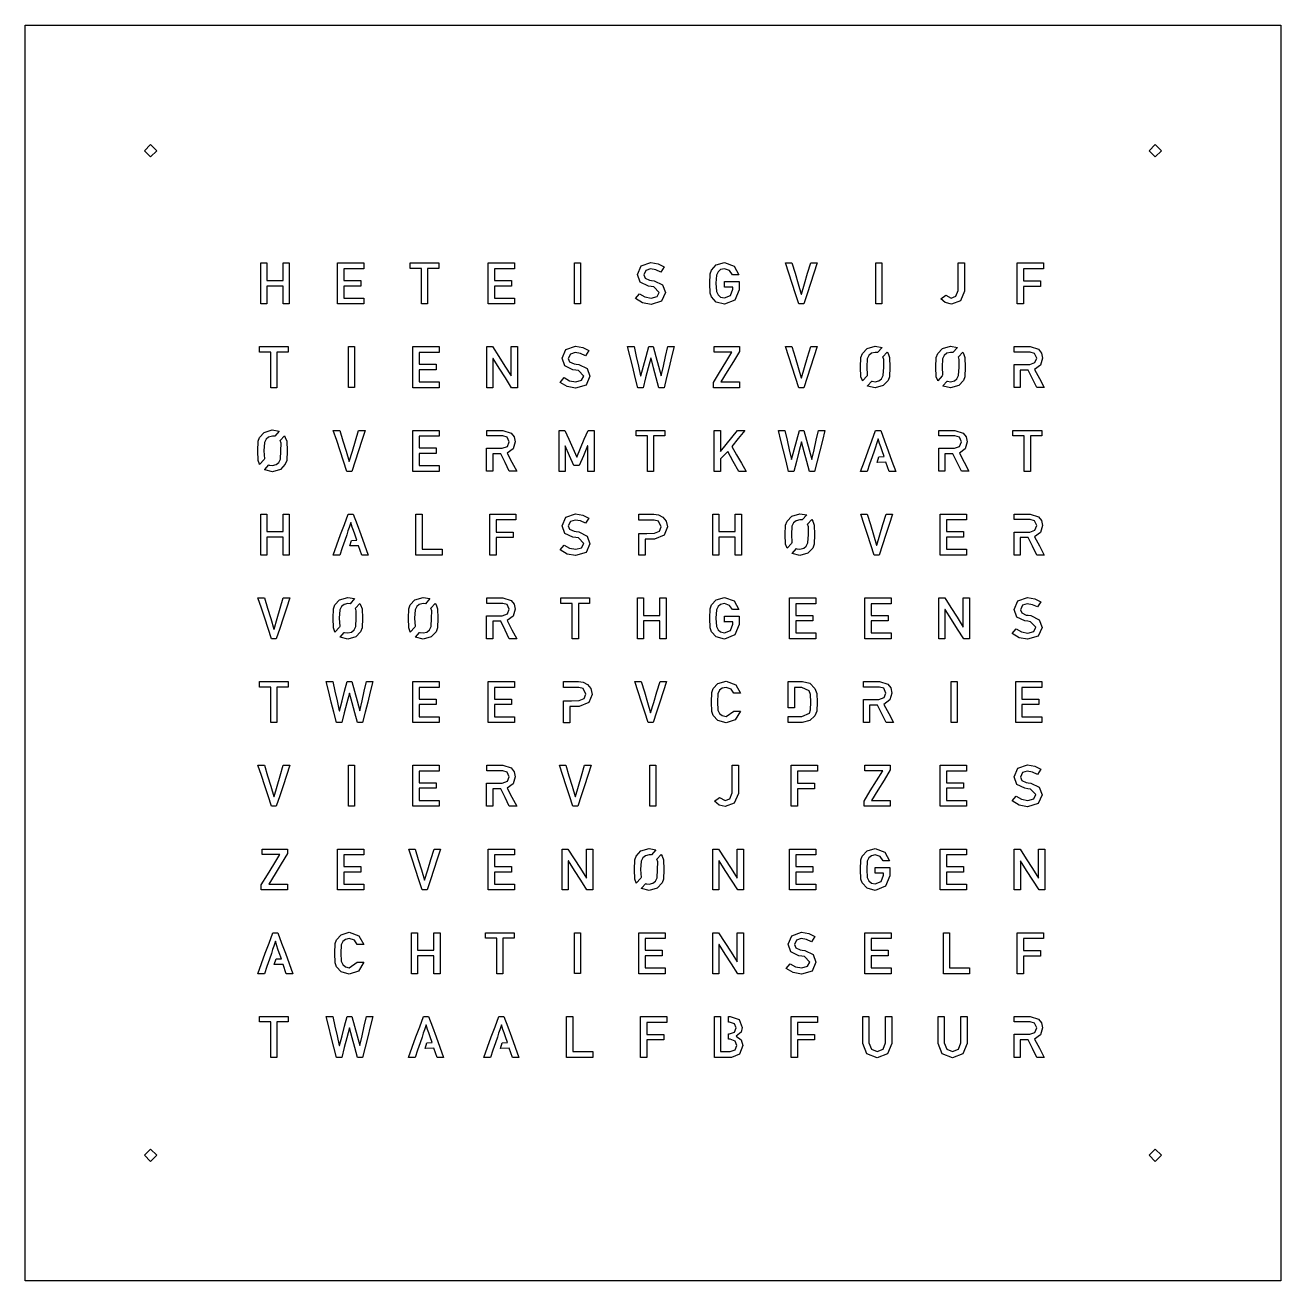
# Model space of a CAD drawing. Extents: x 0 to 500, y -500 to 0.
import ezdxf

# ---------------------------------------------------------------- set-up
doc = ezdxf.new("R2010")
doc.units = 0
doc.layers.get('0').update_dxf_attribs({"linetype": 'continuous'})

# ---------------------------------------------------------------- blocks, each defined once
blk = doc.blocks.new('SCALE001')
at = {"color": 0}
for points in [[(0, 0), (5, 0), (10, 0), (15, 0), (20, 0), (25, 0), (30, 0), (35, 0), (40, 0), (45, 0), (50, 0), (55, 0), (60, 0), (64.99, 0), (69.99, 0), (74.99, 0), (79.99, 0), (84.99, 0), (89.99, 0), (94.99, 0), (99.99, 0), (104.99, 0), (109.99, 0), (114.99, 0), (119.99, 0), (124.99, 0), (129.99, 0), (134.99, 0), (139.99, 0), (144.99, 0), (149.99, 0), (154.99, 0), (159.99, 0), (164.99, 0), (169.99, 0), (174.99, 0), (179.99, 0), (184.99, 0), (189.98, 0), (194.98, 0), (199.98, 0), (204.98, 0), (209.98, 0), (214.98, 0), (219.98, 0), (224.98, 0), (229.98, 0), (234.98, 0), (239.98, 0), (244.98, 0), (249.98, 0), (254.98, 0), (259.98, 0), (264.98, 0), (269.98, 0), (274.98, 0), (279.98, 0), (284.98, 0), (289.98, 0), (294.98, 0), (299.98, 0), (304.98, 0), (309.98, 0), (314.97, 0), (319.97, 0), (324.97, 0), (329.97, 0), (334.97, 0), (339.97, 0), (344.97, 0), (349.97, 0), (354.97, 0), (359.97, 0), (364.97, 0), (369.97, 0), (374.97, 0), (379.97, 0), (384.97, 0), (389.97, 0), (394.97, 0), (399.97, 0), (404.97, 0), (409.97, 0), (414.97, 0), (419.97, 0), (424.97, 0), (429.97, 0), (434.97, 0), (439.96, 0), (444.96, 0), (449.96, 0), (454.96, 0), (459.96, 0), (464.96, 0), (469.96, 0), (474.96, 0), (479.96, 0), (484.96, 0), (489.96, 0), (494.96, 0), (499.96, 0), (499.96, -5), (499.96, -10), (499.96, -15), (499.96, -20), (499.96, -25), (499.96, -30), (499.96, -35), (499.96, -40), (499.96, -45), (499.96, -50), (499.96, -55), (499.96, -60), (499.96, -64.99), (499.96, -69.99), (499.96, -74.99), (499.96, -79.99), (499.96, -84.99), (499.96, -89.99), (499.96, -94.99), (499.96, -99.99), (499.96, -104.99), (499.96, -109.99), (499.96, -114.99), (499.96, -119.99), (499.96, -124.99), (499.96, -129.99), (499.96, -134.99), (499.96, -139.99), (499.96, -144.99), (499.96, -149.99), (499.96, -154.99), (499.96, -159.99), (499.96, -164.99), (499.96, -169.99), (499.96, -174.99), (499.96, -179.99), (499.96, -184.99), (499.96, -189.98), (499.96, -194.98), (499.96, -199.98), (499.96, -204.98), (499.96, -209.98), (499.96, -214.98), (499.96, -219.98), (499.96, -224.98), (499.96, -229.98), (499.96, -234.98), (499.96, -239.98), (499.96, -244.98), (499.96, -249.98), (499.96, -254.98), (499.96, -259.98), (499.96, -264.98), (499.96, -269.98), (499.96, -274.98), (499.96, -279.98), (499.96, -284.98), (499.96, -289.98), (499.96, -294.98), (499.96, -299.98), (499.96, -304.98), (499.96, -309.98), (499.96, -314.97), (499.96, -319.97), (499.96, -324.97), (499.96, -329.97), (499.96, -334.97), (499.96, -339.97), (499.96, -344.97), (499.96, -349.97), (499.96, -354.97), (499.96, -359.97), (499.96, -364.97), (499.96, -369.97), (499.96, -374.97), (499.96, -379.97), (499.96, -384.97), (499.96, -389.97), (499.96, -394.97), (499.96, -399.97), (499.96, -404.97), (499.96, -409.97), (499.96, -414.97), (499.96, -419.97), (499.96, -424.97), (499.96, -429.97), (499.96, -434.97), (499.96, -439.96), (499.96, -444.96), (499.96, -449.96), (499.96, -454.96), (499.96, -459.96), (499.96, -464.96), (499.96, -469.96), (499.96, -474.96), (499.96, -479.96), (499.96, -484.96), (499.96, -489.96), (499.96, -494.96), (499.96, -499.96), (494.96, -499.96), (489.96, -499.96), (484.96, -499.96), (479.96, -499.96), (474.96, -499.96), (469.96, -499.96), (464.96, -499.96), (459.96, -499.96), (454.96, -499.96), (449.96, -499.96), (444.96, -499.96), (439.96, -499.96), (434.97, -499.96), (429.97, -499.96), (424.97, -499.96), (419.97, -499.96), (414.97, -499.96), (409.97, -499.96), (404.97, -499.96), (399.97, -499.96), (394.97, -499.96), (389.97, -499.96), (384.97, -499.96), (379.97, -499.96), (374.97, -499.96), (369.97, -499.96), (364.97, -499.96), (359.97, -499.96), (354.97, -499.96), (349.97, -499.96), (344.97, -499.96), (339.97, -499.96), (334.97, -499.96), (329.97, -499.96), (324.97, -499.96), (319.97, -499.96), (314.97, -499.96), (309.98, -499.96), (304.98, -499.96), (299.98, -499.96), (294.98, -499.96), (289.98, -499.96), (284.98, -499.96), (279.98, -499.96), (274.98, -499.96), (269.98, -499.96), (264.98, -499.96), (259.98, -499.96), (254.98, -499.96), (249.98, -499.96), (244.98, -499.96), (239.98, -499.96), (234.98, -499.96), (229.98, -499.96), (224.98, -499.96), (219.98, -499.96), (214.98, -499.96), (209.98, -499.96), (204.98, -499.96), (199.98, -499.96), (194.98, -499.96), (189.98, -499.96), (184.99, -499.96), (179.99, -499.96), (174.99, -499.96), (169.99, -499.96), (164.99, -499.96), (159.99, -499.96), (154.99, -499.96), (149.99, -499.96), (144.99, -499.96), (139.99, -499.96), (134.99, -499.96), (129.99, -499.96), (124.99, -499.96), (119.99, -499.96), (114.99, -499.96), (109.99, -499.96), (104.99, -499.96), (99.99, -499.96), (94.99, -499.96), (89.99, -499.96), (84.99, -499.96), (79.99, -499.96), (74.99, -499.96), (69.99, -499.96), (64.99, -499.96), (60, -499.96), (55, -499.96), (50, -499.96), (45, -499.96), (40, -499.96), (35, -499.96), (30, -499.96), (25, -499.96), (20, -499.96), (15, -499.96), (10, -499.96), (5, -499.96), (0, -499.96), (0, -494.96), (0, -489.96), (0, -484.96), (0, -479.96), (0, -474.96), (0, -469.96), (0, -464.96), (0, -459.96), (0, -454.96), (0, -449.96), (0, -444.96), (0, -439.96), (0, -434.97), (0, -429.97), (0, -424.97), (0, -419.97), (0, -414.97), (0, -409.97), (0, -404.97), (0, -399.97), (0, -394.97), (0, -389.97), (0, -384.97), (0, -379.97), (0, -374.97), (0, -369.97), (0, -364.97), (0, -359.97), (0, -354.97), (0, -349.97), (0, -344.97), (0, -339.97), (0, -334.97), (0, -329.97), (0, -324.97), (0, -319.97), (0, -314.97), (0, -309.98), (0, -304.98), (0, -299.98), (0, -294.98), (0, -289.98), (0, -284.98), (0, -279.98), (0, -274.98), (0, -269.98), (0, -264.98), (0, -259.98), (0, -254.98), (0, -249.98), (0, -244.98), (0, -239.98), (0, -234.98), (0, -229.98), (0, -224.98), (0, -219.98), (0, -214.98), (0, -209.98), (0, -204.98), (0, -199.98), (0, -194.98), (0, -189.98), (0, -184.99), (0, -179.99), (0, -174.99), (0, -169.99), (0, -164.99), (0, -159.99), (0, -154.99), (0, -149.99), (0, -144.99), (0, -139.99), (0, -134.99), (0, -129.99), (0, -124.99), (0, -119.99), (0, -114.99), (0, -109.99), (0, -104.99), (0, -99.99), (0, -94.99), (0, -89.99), (0, -84.99), (0, -79.99), (0, -74.99), (0, -69.99), (0, -64.99), (0, -60), (0, -55), (0, -50), (0, -45), (0, -40), (0, -35), (0, -30), (0, -25), (0, -20), (0, -15), (0, -10), (0, -5)], [(102.72, -111.01), (102.72, -107.45), (102.72, -103.89), (99.49, -103.89), (96.27, -103.89), (96.27, -107.45), (96.27, -111.01), (93.8, -111.01), (93.8, -106.93), (93.8, -102.85), (93.8, -98.76), (93.8, -94.68), (96.27, -94.68), (96.27, -98.17), (96.27, -101.66), (99.49, -101.66), (102.72, -101.66), (102.72, -98.17), (102.72, -94.68), (105.19, -94.68), (105.19, -98.76), (105.19, -102.85), (105.19, -106.93), (105.19, -111.01)], [(124.38, -111.01), (124.38, -106.93), (124.38, -102.85), (124.38, -98.76), (124.38, -94.68), (127.86, -94.68), (131.34, -94.68), (134.82, -94.68), (134.82, -97.04), (130.84, -97.04), (126.85, -97.04), (126.85, -101.66), (130.25, -101.66), (133.66, -101.66), (133.66, -103.89), (130.25, -103.89), (126.85, -103.89), (126.85, -108.68), (130.84, -108.68), (134.82, -108.68), (134.82, -111.01), (131.34, -111.01), (127.86, -111.01)], [(157.79, -111.01), (157.79, -106.31), (157.79, -101.61), (157.79, -96.9), (153.31, -96.9), (153.31, -94.68), (157.12, -94.68), (160.93, -94.68), (164.74, -94.68), (164.74, -96.9), (160.26, -96.9), (160.26, -101.61), (160.26, -106.31), (160.26, -111.01)], [(184.39, -111.01), (184.39, -106.93), (184.39, -102.85), (184.39, -98.76), (184.39, -94.68), (187.87, -94.68), (191.35, -94.68), (194.83, -94.68), (194.83, -97.04), (190.84, -97.04), (186.85, -97.04), (186.85, -101.66), (190.26, -101.66), (193.66, -101.66), (193.66, -103.89), (190.26, -103.89), (186.85, -103.89), (186.85, -108.68), (190.84, -108.68), (194.83, -108.68), (194.83, -111.01), (191.35, -111.01), (187.87, -111.01)], [(218.67, -94.68), (221.14, -94.68), (221.14, -98.75), (221.14, -102.83), (221.14, -106.9), (221.14, -110.98), (218.67, -110.98), (218.67, -106.9), (218.67, -102.83), (218.67, -98.75)], [(242.98, -108.9), (244.6, -107.03), (246.72, -108.23), (249.22, -108.68), (251.59, -108.05), (252.43, -106.39), (250.32, -104.17), (249.26, -104.03), (248.13, -103.89), (244.92, -102.33), (243.82, -99.3), (245.24, -95.88), (249.15, -94.54), (252.01, -95.03), (254.48, -96.27), (253.1, -98.31), (251.16, -97.4), (249.05, -97.04), (247.11, -97.64), (246.29, -99.41), (246.82, -100.71), (248.59, -101.52), (249.36, -101.63), (250.42, -101.77), (253.81, -103.43), (254.9, -106.46), (253.35, -109.95), (249.19, -111.19), (245.8, -110.58)], [(278.46, -104.38), (278.46, -102.05), (281.36, -102.05), (284.25, -102.05), (284.25, -105.37), (282.56, -109.46), (278.43, -111.15), (275.18, -110.24), (273.31, -108.23), (272.75, -106.67), (272.61, -102.86), (272.75, -99.05), (273.31, -97.5), (275.18, -95.49), (278.43, -94.54), (282.27, -95.95), (284.18, -99.37), (281.57, -99.37), (280.44, -97.71), (278.43, -97.01), (276.91, -97.36), (275.89, -98.17), (275.22, -99.55), (275.04, -102.79), (275.22, -106.07), (275.89, -107.41), (276.91, -108.26), (278.43, -108.61), (280.79, -107.66), (281.75, -105.16), (281.75, -104.31), (278.46, -104.31)], [(308.06, -111.01), (306.72, -106.93), (305.38, -102.85), (304.04, -98.76), (302.7, -94.68), (305.31, -94.68), (306.54, -98.82), (307.78, -102.96), (309.01, -107.1), (309.05, -107.1), (310.3, -102.96), (311.54, -98.82), (312.79, -94.68), (315.4, -94.68), (314.05, -98.76), (312.7, -102.85), (311.35, -106.93), (310, -111.01)], [(338.64, -94.68), (341.11, -94.68), (341.11, -98.75), (341.11, -102.83), (341.11, -106.9), (341.11, -110.98), (338.64, -110.98), (338.64, -106.9), (338.64, -102.83), (338.64, -98.75)], [(364.54, -109), (366.51, -107.56), (368.7, -108.65), (370.57, -107.98), (371.52, -105.65), (371.52, -101.98), (371.52, -98.31), (371.52, -94.64), (373.99, -94.64), (373.99, -98.4), (373.99, -102.15), (373.99, -105.9), (372.37, -109.71), (368.77, -111.08), (366.3, -110.48)], [(394.98, -111.01), (394.98, -106.93), (394.98, -102.85), (394.98, -98.76), (394.98, -94.68), (398.46, -94.68), (401.94, -94.68), (405.42, -94.68), (405.42, -97.04), (401.44, -97.04), (397.45, -97.04), (397.45, -101.84), (400.85, -101.84), (404.26, -101.84), (404.26, -104.03), (400.85, -104.03), (397.45, -104.03), (397.45, -107.52), (397.45, -111.01)], [(97.78, -144.35), (97.78, -139.63), (97.78, -134.92), (97.78, -130.2), (93.3, -130.2), (93.3, -128.01), (97.11, -128.01), (100.92, -128.01), (104.73, -128.01), (104.73, -130.2), (100.25, -130.2), (100.25, -134.92), (100.25, -139.63), (100.25, -144.35)], [(128.69, -128.01), (131.15, -128.01), (131.15, -132.09), (131.15, -136.16), (131.15, -140.24), (131.15, -144.31), (128.69, -144.31), (128.69, -140.24), (128.69, -136.16), (128.69, -132.09)], [(154.4, -144.35), (154.4, -140.26), (154.4, -136.18), (154.4, -132.1), (154.4, -128.01), (157.87, -128.01), (161.34, -128.01), (164.81, -128.01), (164.81, -130.38), (160.84, -130.38), (156.87, -130.38), (156.87, -135), (160.26, -135), (163.64, -135), (163.64, -137.22), (160.26, -137.22), (156.87, -137.22), (156.87, -142.02), (160.84, -142.02), (164.81, -142.02), (164.81, -144.35), (161.34, -144.35), (157.87, -144.35)], [(183.79, -144.35), (183.79, -140.26), (183.79, -136.18), (183.79, -132.1), (183.79, -128.01), (186.11, -128.01), (188.57, -131.88), (191.03, -135.75), (193.49, -139.62), (193.56, -139.62), (193.56, -135.75), (193.56, -131.88), (193.56, -128.01), (196.03, -128.01), (196.03, -132.1), (196.03, -136.18), (196.03, -140.26), (196.03, -144.35), (193.7, -144.35), (191.24, -140.48), (188.78, -136.61), (186.33, -132.74), (186.25, -132.74), (186.25, -136.61), (186.25, -140.48), (186.25, -144.35)], [(212.96, -142.23), (214.58, -140.36), (216.7, -141.56), (219.2, -142.02), (221.57, -141.38), (222.41, -139.73), (220.3, -137.5), (219.24, -137.36), (218.11, -137.22), (214.9, -135.67), (213.8, -132.64), (215.22, -129.21), (219.13, -127.87), (221.99, -128.37), (224.46, -129.6), (223.08, -131.65), (221.14, -130.73), (219.03, -130.38), (217.09, -130.98), (216.27, -132.74), (216.8, -134.05), (218.57, -134.86), (219.34, -134.96), (220.4, -135.11), (223.79, -136.76), (224.88, -139.8), (223.33, -143.29), (219.17, -144.52), (215.78, -143.91)], [(243.97, -144.35), (242.94, -140.26), (241.92, -136.18), (240.9, -132.1), (239.87, -128.01), (242.48, -128.01), (243.34, -131.88), (244.2, -135.75), (245.06, -139.62), (245.09, -139.62), (246.15, -135.75), (247.21, -131.88), (248.27, -128.01), (250.03, -128.01), (251.09, -131.88), (252.15, -135.75), (253.21, -139.62), (253.28, -139.62), (254.12, -135.75), (254.97, -131.88), (255.82, -128.01), (258.43, -128.01), (257.41, -132.1), (256.4, -136.18), (255.39, -140.26), (254.37, -144.35), (252.29, -144.35), (251.26, -140.42), (250.22, -136.49), (249.19, -132.57), (249.12, -132.57), (248.08, -136.49), (247.05, -140.42), (246.01, -144.35)], [(274.02, -144.35), (274.02, -142.27), (276.49, -138.24), (278.96, -134.22), (281.43, -130.2), (277.87, -130.2), (274.3, -130.2), (274.3, -128.01), (277.69, -128.01), (281.08, -128.01), (284.46, -128.01), (284.46, -129.88), (281.98, -133.93), (279.5, -137.97), (277.02, -142.02), (280.74, -142.02), (284.46, -142.02), (284.46, -144.35), (280.98, -144.35), (277.5, -144.35)], [(308.06, -144.35), (306.72, -140.26), (305.38, -136.18), (304.04, -132.1), (302.7, -128.01), (305.31, -128.01), (306.54, -132.15), (307.78, -136.29), (309.01, -140.43), (309.05, -140.43), (310.3, -136.29), (311.54, -132.15), (312.79, -128.01), (315.4, -128.01), (314.05, -132.1), (312.7, -136.18), (311.35, -140.26), (310, -144.35)], [(333.35, -141.63), (333.35, -141.53), (332.79, -139.97), (332.65, -136.16), (332.79, -132.35), (333.35, -130.8), (335.22, -128.79), (338.43, -127.84), (341.18, -128.33), (339.42, -130.34), (338.47, -130.31), (336.95, -130.66), (335.93, -131.47), (335.26, -132.85), (335.08, -136.09), (335.26, -139.37), (335.19, -139.66)], [(363.34, -141.63), (363.34, -141.53), (362.77, -139.97), (362.63, -136.16), (362.77, -132.35), (363.34, -130.8), (365.21, -128.79), (368.42, -127.84), (371.17, -128.33), (369.41, -130.34), (368.45, -130.31), (366.94, -130.66), (365.91, -131.47), (365.24, -132.85), (365.07, -136.09), (365.24, -139.37), (365.17, -139.66)], [(393.78, -130.2), (393.78, -128.01), (396.97, -128.01), (400.17, -128.01), (403.48, -129.07), (404.65, -130.55), (405.1, -132.57), (404.26, -135.35), (401.93, -137.08), (403.82, -140.7), (405.7, -144.31), (402.78, -144.31), (401.08, -140.84), (399.39, -137.36), (396.21, -137.36), (396.21, -140.84), (396.21, -144.31), (393.75, -144.31), (393.75, -139.73), (393.75, -135.14), (396.85, -135.14), (399.95, -135.14), (402.04, -134.36), (402.74, -132.57), (401.93, -130.7), (400.13, -130.2), (396.96, -130.2)], [(337.06, -141.77), (337.2, -141.81), (338.43, -141.98), (339.95, -141.63), (340.97, -140.78), (341.64, -139.44), (341.82, -136.16), (341.86, -133.13), (341.54, -132.07), (343.27, -130.2), (343.58, -130.8), (344.15, -132.35), (344.29, -136.16), (344.15, -139.97), (343.58, -141.53), (341.68, -143.54), (338.47, -144.45), (335.43, -143.68), (335.36, -143.64)], [(367.08, -141.77), (367.22, -141.81), (368.45, -141.98), (369.97, -141.63), (370.99, -140.78), (371.66, -139.44), (371.84, -136.16), (371.87, -133.13), (371.56, -132.07), (373.29, -130.2), (373.6, -130.8), (374.17, -132.35), (374.31, -136.16), (374.17, -139.97), (373.6, -141.53), (371.7, -143.54), (368.49, -144.45), (365.45, -143.68), (365.38, -143.64)], [(93.34, -174.97), (93.34, -174.86), (92.77, -173.31), (92.63, -169.5), (92.77, -165.69), (93.34, -164.14), (95.21, -162.13), (98.42, -161.17), (101.17, -161.67), (99.41, -163.68), (98.45, -163.64), (96.94, -164), (95.91, -164.81), (95.24, -166.18), (95.07, -169.43), (95.24, -172.71), (95.17, -172.99)], [(97.08, -175.11), (97.22, -175.14), (98.45, -175.32), (99.97, -174.97), (100.99, -174.12), (101.66, -172.78), (101.84, -169.5), (101.88, -166.47), (101.56, -165.41), (103.29, -163.54), (103.6, -164.14), (104.17, -165.69), (104.31, -169.5), (104.17, -173.31), (103.6, -174.86), (101.7, -176.87), (98.49, -177.79), (95.46, -177.01), (95.39, -176.98)], [(128.09, -177.68), (126.74, -173.6), (125.39, -169.52), (124.04, -165.43), (122.69, -161.35), (125.3, -161.35), (126.55, -165.49), (127.79, -169.63), (129.04, -173.77), (129.07, -173.77), (130.31, -169.63), (131.54, -165.49), (132.78, -161.35), (135.39, -161.35), (134.05, -165.43), (132.71, -169.52), (131.37, -173.6), (130.03, -177.68)], [(154.4, -177.68), (154.4, -173.6), (154.4, -169.52), (154.4, -165.43), (154.4, -161.35), (157.87, -161.35), (161.34, -161.35), (164.81, -161.35), (164.81, -163.68), (160.84, -163.68), (156.87, -163.68), (156.87, -168.33), (160.26, -168.33), (163.64, -168.33), (163.64, -170.56), (160.26, -170.56), (156.87, -170.56), (156.87, -175.35), (160.84, -175.35), (164.81, -175.35), (164.81, -177.68), (161.34, -177.68), (157.87, -177.68)], [(183.79, -163.54), (183.79, -161.35), (186.98, -161.35), (190.17, -161.35), (193.49, -162.41), (194.65, -163.89), (195.11, -165.9), (194.26, -168.69), (191.93, -170.42), (193.82, -174.03), (195.71, -177.65), (192.78, -177.65), (191.09, -174.17), (189.39, -170.7), (186.22, -170.7), (186.22, -174.17), (186.22, -177.65), (183.75, -177.65), (183.75, -173.06), (183.75, -168.48), (186.85, -168.48), (189.96, -168.48), (192.04, -167.7), (192.75, -165.9), (191.93, -164.03), (190.14, -163.54), (186.96, -163.54)], [(212.57, -177.68), (212.57, -173.6), (212.57, -169.52), (212.57, -165.43), (212.57, -161.35), (214.9, -161.35), (216.46, -164.9), (218.03, -168.45), (219.59, -172), (221.11, -168.45), (222.62, -164.9), (224.14, -161.35), (226.5, -161.35), (226.5, -165.43), (226.5, -169.52), (226.5, -173.6), (226.5, -177.68), (224.03, -177.68), (224.03, -174.28), (224.03, -170.89), (224.03, -167.49), (223.96, -167.49), (222.27, -171.42), (220.58, -175.35), (218.5, -175.35), (216.79, -171.42), (215.07, -167.49), (215.04, -167.49), (215.04, -170.89), (215.04, -174.28), (215.04, -177.68)], [(247.78, -177.68), (247.78, -172.97), (247.78, -168.25), (247.78, -163.54), (243.3, -163.54), (243.3, -161.35), (247.11, -161.35), (250.91, -161.35), (254.72, -161.35), (254.72, -163.54), (250.24, -163.54), (250.24, -168.25), (250.24, -172.97), (250.24, -177.68)], [(274.37, -177.68), (274.37, -173.6), (274.37, -169.52), (274.37, -165.43), (274.37, -161.35), (276.84, -161.35), (276.84, -165.55), (276.84, -169.75), (276.91, -169.75), (279.15, -166.95), (281.38, -164.15), (283.62, -161.35), (286.58, -161.35), (283.95, -164.58), (281.32, -167.81), (283.25, -171.1), (285.18, -174.39), (287.11, -177.68), (284.18, -177.68), (281.96, -173.7), (279.73, -169.71), (276.84, -172.71), (276.84, -177.68)], [(303.97, -177.68), (302.95, -173.6), (301.92, -169.52), (300.9, -165.43), (299.88, -161.35), (302.49, -161.35), (303.35, -165.22), (304.2, -169.09), (305.06, -172.96), (305.1, -172.96), (306.16, -169.09), (307.21, -165.22), (308.27, -161.35), (310.04, -161.35), (311.09, -165.22), (312.15, -169.09), (313.21, -172.96), (313.25, -172.96), (314.1, -169.09), (314.96, -165.22), (315.82, -161.35), (318.43, -161.35), (317.41, -165.43), (316.39, -169.52), (315.36, -173.6), (314.34, -177.68), (312.29, -177.68), (311.25, -173.76), (310.2, -169.83), (309.15, -165.9), (309.12, -165.9), (308.08, -169.83), (307.05, -173.76), (306.02, -177.68)], [(339.91, -171.83), (342, -171.79), (341.18, -169.43), (340.66, -167.91), (340.2, -166.57), (339.6, -164.74), (338.96, -166.68), (338.5, -168.09), (338.01, -169.6), (337.23, -171.86), (336.23, -174.79), (335.22, -177.72), (332.65, -177.72), (334.14, -173.63), (335.63, -169.55), (337.12, -165.47), (338.61, -161.39), (340.66, -161.39), (342.15, -165.47), (343.64, -169.55), (345.13, -173.63), (346.62, -177.72), (344.01, -177.72), (342.74, -174.05), (339.21, -174.08)], [(363.8, -163.54), (363.8, -161.35), (366.99, -161.35), (370.18, -161.35), (373.5, -162.41), (374.66, -163.89), (375.12, -165.9), (374.27, -168.69), (371.95, -170.42), (373.83, -174.03), (375.72, -177.65), (372.79, -177.65), (371.1, -174.17), (369.41, -170.7), (366.23, -170.7), (366.23, -174.17), (366.23, -177.65), (363.76, -177.65), (363.76, -173.06), (363.76, -168.48), (366.87, -168.48), (369.97, -168.48), (372.05, -167.7), (372.76, -165.9), (371.95, -164.03), (370.15, -163.54), (366.97, -163.54)], [(397.77, -177.68), (397.77, -172.97), (397.77, -168.25), (397.77, -163.54), (393.29, -163.54), (393.29, -161.35), (397.1, -161.35), (400.91, -161.35), (404.72, -161.35), (404.72, -163.54), (400.24, -163.54), (400.24, -168.25), (400.24, -172.97), (400.24, -177.68)], [(102.72, -210.98), (102.72, -207.44), (102.72, -203.89), (99.49, -203.89), (96.27, -203.89), (96.27, -207.44), (96.27, -210.98), (93.8, -210.98), (93.8, -206.91), (93.8, -202.83), (93.8, -198.76), (93.8, -194.69), (96.27, -194.69), (96.27, -198.18), (96.27, -201.67), (99.49, -201.67), (102.72, -201.67), (102.72, -198.18), (102.72, -194.69), (105.19, -194.69), (105.19, -198.76), (105.19, -202.83), (105.19, -206.91), (105.19, -210.98)], [(129.96, -205.13), (132.04, -205.09), (131.22, -202.73), (130.7, -201.21), (130.24, -199.87), (129.64, -198.04), (129, -199.98), (128.54, -201.39), (128.05, -202.9), (127.27, -205.16), (126.27, -208.09), (125.26, -211.02), (122.65, -211.02), (124.14, -206.94), (125.63, -202.85), (127.12, -198.77), (128.61, -194.69), (130.66, -194.69), (132.15, -198.77), (133.64, -202.85), (135.13, -206.94), (136.62, -211.02), (134.05, -211.02), (132.78, -207.35), (129.25, -207.38)], [(155.6, -210.98), (155.6, -206.91), (155.6, -202.83), (155.6, -198.76), (155.6, -194.69), (158.07, -194.69), (158.07, -199.34), (158.07, -204), (158.07, -208.65), (162.06, -208.65), (166.04, -208.65), (166.04, -210.98), (162.56, -210.98), (159.08, -210.98)], [(185.02, -210.98), (185.02, -206.91), (185.02, -202.83), (185.02, -198.76), (185.02, -194.69), (188.49, -194.69), (191.96, -194.69), (195.43, -194.69), (195.43, -197.01), (191.46, -197.01), (187.49, -197.01), (187.49, -201.81), (190.88, -201.81), (194.26, -201.81), (194.26, -204.03), (190.88, -204.03), (187.49, -204.03), (187.49, -207.51), (187.49, -210.98)], [(212.96, -208.9), (214.58, -207.03), (216.7, -208.23), (219.2, -208.69), (221.57, -208.06), (222.41, -206.4), (220.3, -204.17), (219.24, -204.03), (218.11, -203.89), (214.9, -202.34), (213.8, -199.31), (215.22, -195.88), (219.13, -194.54), (221.99, -195.04), (224.46, -196.27), (223.08, -198.32), (221.14, -197.4), (219.03, -197.05), (217.09, -197.65), (216.27, -199.41), (216.8, -200.72), (218.57, -201.53), (219.34, -201.63), (220.4, -201.78), (223.79, -203.43), (224.88, -206.47), (223.33, -209.96), (219.17, -211.19), (215.78, -210.58)], [(250.53, -202.31), (252.57, -201.49), (253.24, -199.69), (252.18, -197.51), (250.42, -197.05), (247.39, -197.07), (244.35, -197.08), (244.35, -194.72), (247.32, -194.72), (250.28, -194.72), (252.11, -194.93), (253.95, -195.88), (255.22, -197.47), (255.75, -199.8), (254.44, -203.12), (250.63, -204.7), (246.86, -204.7), (246.86, -207.9), (246.86, -211.09), (244.39, -211.09), (244.39, -206.75), (244.39, -202.41), (247.46, -202.36)], [(282.73, -210.98), (282.73, -207.44), (282.73, -203.89), (279.49, -203.89), (276.24, -203.89), (276.24, -207.44), (276.24, -210.98), (273.77, -210.98), (273.77, -206.91), (273.77, -202.83), (273.77, -198.76), (273.77, -194.69), (276.24, -194.69), (276.24, -198.18), (276.24, -201.67), (279.49, -201.67), (282.73, -201.67), (282.73, -198.18), (282.73, -194.69), (285.2, -194.69), (285.2, -198.76), (285.2, -202.83), (285.2, -206.91), (285.2, -210.98)], [(303.33, -208.3), (303.33, -208.2), (302.77, -206.64), (302.63, -202.83), (302.77, -199.02), (303.33, -197.47), (305.2, -195.46), (308.41, -194.51), (311.17, -195), (309.4, -197.01), (308.45, -196.98), (306.93, -197.33), (305.91, -198.14), (305.24, -199.52), (305.06, -202.76), (305.24, -206.04), (305.17, -206.33)], [(338.08, -210.98), (336.73, -206.91), (335.38, -202.83), (334.03, -198.76), (332.68, -194.69), (335.29, -194.69), (336.53, -198.82), (337.76, -202.96), (339, -207.1), (339.07, -207.1), (340.3, -202.96), (341.54, -198.82), (342.77, -194.69), (345.38, -194.69), (344.03, -198.76), (342.68, -202.83), (341.33, -206.91), (339.99, -210.98)], [(364.36, -210.98), (364.36, -206.91), (364.36, -202.83), (364.36, -198.76), (364.36, -194.69), (367.84, -194.69), (371.32, -194.69), (374.8, -194.69), (374.8, -197.01), (370.83, -197.01), (366.87, -197.01), (366.87, -201.67), (370.25, -201.67), (373.64, -201.67), (373.64, -203.89), (370.25, -203.89), (366.87, -203.89), (366.87, -208.65), (370.83, -208.65), (374.8, -208.65), (374.8, -210.98), (371.32, -210.98), (367.84, -210.98)], [(393.78, -196.87), (393.78, -194.69), (396.97, -194.69), (400.17, -194.69), (403.48, -195.74), (404.65, -197.23), (405.1, -199.24), (404.26, -202.02), (401.93, -203.75), (403.82, -207.37), (405.7, -210.98), (402.78, -210.98), (401.08, -207.51), (399.39, -204.03), (396.21, -204.03), (396.21, -207.51), (396.21, -210.98), (393.75, -210.98), (393.75, -206.4), (393.75, -201.81), (396.85, -201.81), (399.95, -201.81), (402.04, -201.04), (402.74, -199.24), (401.93, -197.37), (400.13, -196.87), (396.96, -196.87)], [(307.07, -208.44), (307.21, -208.48), (308.45, -208.65), (309.97, -208.3), (310.99, -207.46), (311.66, -206.11), (311.84, -202.83), (311.87, -199.8), (311.55, -198.74), (313.28, -196.87), (313.6, -197.47), (314.16, -199.02), (314.3, -202.83), (314.16, -206.64), (313.6, -208.2), (311.69, -210.21), (308.48, -211.12), (305.45, -210.35), (305.38, -210.31)], [(98.1, -244.32), (96.75, -240.24), (95.4, -236.17), (94.05, -232.1), (92.7, -228.02), (95.31, -228.02), (96.55, -232.16), (97.78, -236.3), (99.02, -240.44), (99.09, -240.44), (100.32, -236.3), (101.56, -232.16), (102.79, -228.02), (105.4, -228.02), (104.05, -232.1), (102.7, -236.17), (101.36, -240.24), (100.01, -244.32)], [(123.36, -241.64), (123.36, -241.53), (122.79, -239.98), (122.65, -236.17), (122.79, -232.36), (123.36, -230.81), (125.23, -228.8), (128.44, -227.84), (131.19, -228.34), (129.43, -230.35), (128.47, -230.31), (126.96, -230.67), (125.93, -231.48), (125.26, -232.85), (125.09, -236.1), (125.26, -239.38), (125.19, -239.66)], [(153.34, -241.64), (153.34, -241.53), (152.78, -239.98), (152.64, -236.17), (152.78, -232.36), (153.34, -230.81), (155.21, -228.8), (158.42, -227.84), (161.17, -228.34), (159.41, -230.35), (158.46, -230.31), (156.94, -230.67), (155.92, -231.48), (155.25, -232.85), (155.07, -236.1), (155.25, -239.38), (155.18, -239.66)], [(183.79, -230.21), (183.79, -228.02), (186.98, -228.02), (190.17, -228.02), (193.49, -229.08), (194.65, -230.56), (195.11, -232.57), (194.26, -235.36), (191.93, -237.09), (193.82, -240.7), (195.71, -244.32), (192.78, -244.32), (191.09, -240.84), (189.39, -237.37), (186.22, -237.37), (186.22, -240.84), (186.22, -244.32), (183.75, -244.32), (183.75, -239.73), (183.75, -235.15), (186.85, -235.15), (189.96, -235.15), (192.04, -234.37), (192.75, -232.57), (191.93, -230.7), (190.14, -230.21), (186.96, -230.21)], [(217.79, -244.32), (217.79, -239.61), (217.79, -234.91), (217.79, -230.21), (213.31, -230.21), (213.31, -228.02), (217.11, -228.02), (220.91, -228.02), (224.71, -228.02), (224.71, -230.21), (220.26, -230.21), (220.26, -234.91), (220.26, -239.61), (220.26, -244.32)], [(252.71, -244.32), (252.71, -240.76), (252.71, -237.19), (249.49, -237.19), (246.26, -237.19), (246.26, -240.76), (246.26, -244.32), (243.79, -244.32), (243.79, -240.24), (243.79, -236.17), (243.79, -232.1), (243.79, -228.02), (246.26, -228.02), (246.26, -231.51), (246.26, -235.01), (249.49, -235.01), (252.71, -235.01), (252.71, -231.51), (252.71, -228.02), (255.18, -228.02), (255.18, -232.1), (255.18, -236.17), (255.18, -240.24), (255.18, -244.32)], [(278.46, -237.69), (278.46, -235.36), (281.36, -235.36), (284.25, -235.36), (284.25, -238.67), (282.56, -242.77), (278.43, -244.46), (275.18, -243.54), (273.31, -241.53), (272.75, -239.98), (272.61, -236.17), (272.75, -232.36), (273.31, -230.81), (275.18, -228.8), (278.43, -227.84), (282.27, -229.26), (284.18, -232.68), (281.57, -232.68), (280.44, -231.02), (278.43, -230.31), (276.91, -230.67), (275.89, -231.48), (275.22, -232.85), (275.04, -236.1), (275.22, -239.38), (275.89, -240.72), (276.91, -241.57), (278.43, -241.92), (280.79, -240.97), (281.75, -238.46), (281.75, -237.62), (278.46, -237.62)], [(304.39, -244.32), (304.39, -240.24), (304.39, -236.17), (304.39, -232.1), (304.39, -228.02), (307.86, -228.02), (311.33, -228.02), (314.8, -228.02), (314.8, -230.35), (310.83, -230.35), (306.86, -230.35), (306.86, -235.01), (310.25, -235.01), (313.63, -235.01), (313.63, -237.19), (310.25, -237.19), (306.86, -237.19), (306.86, -241.99), (310.83, -241.99), (314.8, -241.99), (314.8, -244.32), (311.33, -244.32), (307.86, -244.32)], [(334.38, -244.32), (334.38, -240.24), (334.38, -236.17), (334.38, -232.1), (334.38, -228.02), (337.86, -228.02), (341.34, -228.02), (344.82, -228.02), (344.82, -230.35), (340.83, -230.35), (336.85, -230.35), (336.85, -235.01), (340.23, -235.01), (343.62, -235.01), (343.62, -237.19), (340.23, -237.19), (336.85, -237.19), (336.85, -241.99), (340.83, -241.99), (344.82, -241.99), (344.82, -244.32), (341.34, -244.32), (337.86, -244.32)], [(363.76, -244.32), (363.76, -240.24), (363.76, -236.17), (363.76, -232.1), (363.76, -228.02), (366.12, -228.02), (368.58, -231.89), (371.04, -235.76), (373.5, -239.63), (373.53, -239.63), (373.53, -235.76), (373.53, -231.89), (373.53, -228.02), (376, -228.02), (376, -232.1), (376, -236.17), (376, -240.24), (376, -244.32), (373.67, -244.32), (371.22, -240.45), (368.76, -236.58), (366.3, -232.71), (366.23, -232.71), (366.23, -236.58), (366.23, -240.45), (366.23, -244.32)], [(392.93, -242.24), (394.56, -240.37), (396.67, -241.57), (399.18, -242.03), (401.54, -241.39), (402.39, -239.73), (400.27, -237.51), (399.21, -237.37), (398.08, -237.23), (394.87, -235.68), (393.78, -232.64), (395.19, -229.22), (399.11, -227.88), (401.96, -228.37), (404.43, -229.61), (403.06, -231.65), (401.12, -230.74), (399, -230.38), (397.06, -230.98), (396.25, -232.75), (396.78, -234.05), (398.54, -234.86), (399.32, -234.97), (400.38, -235.11), (403.76, -236.77), (404.86, -239.8), (403.31, -243.3), (399.14, -244.53), (395.79, -243.91)], [(127.06, -241.78), (127.2, -241.81), (128.44, -241.99), (129.96, -241.64), (130.98, -240.79), (131.65, -239.45), (131.82, -236.17), (131.86, -233.14), (131.54, -232.08), (133.27, -230.21), (133.59, -230.81), (134.15, -232.36), (134.29, -236.17), (134.15, -239.98), (133.59, -241.53), (131.68, -243.54), (128.47, -244.46), (125.44, -243.68), (125.37, -243.65)], [(157.08, -241.78), (157.22, -241.81), (158.46, -241.99), (159.97, -241.64), (161, -240.79), (161.67, -239.45), (161.84, -236.17), (161.88, -233.14), (161.56, -232.08), (163.29, -230.21), (163.61, -230.81), (164.17, -232.36), (164.31, -236.17), (164.17, -239.98), (163.61, -241.53), (161.7, -243.54), (158.49, -244.46), (155.46, -243.68), (155.39, -243.65)], [(97.78, -277.65), (97.78, -272.95), (97.78, -268.25), (97.78, -263.54), (93.3, -263.54), (93.3, -261.36), (97.11, -261.36), (100.92, -261.36), (104.73, -261.36), (104.73, -263.54), (100.25, -263.54), (100.25, -268.25), (100.25, -272.95), (100.25, -277.65)], [(123.96, -277.65), (122.94, -273.58), (121.91, -269.5), (120.89, -265.43), (119.87, -261.36), (122.51, -261.36), (123.36, -265.22), (124.21, -269.09), (125.05, -272.96), (125.12, -272.96), (126.17, -269.09), (127.22, -265.22), (128.26, -261.36), (130.06, -261.36), (131.12, -265.22), (132.18, -269.09), (133.24, -272.96), (133.27, -272.96), (134.13, -269.09), (134.99, -265.22), (135.85, -261.36), (138.46, -261.36), (137.43, -265.43), (136.41, -269.5), (135.39, -273.58), (134.36, -277.65), (132.32, -277.65), (131.27, -273.74), (130.23, -269.82), (129.18, -265.91), (129.14, -265.91), (128.11, -269.82), (127.07, -273.74), (126.04, -277.65)], [(154.4, -277.65), (154.4, -273.58), (154.4, -269.5), (154.4, -265.43), (154.4, -261.36), (157.87, -261.36), (161.34, -261.36), (164.81, -261.36), (164.81, -263.68), (160.84, -263.68), (156.87, -263.68), (156.87, -268.34), (160.26, -268.34), (163.64, -268.34), (163.64, -270.53), (160.26, -270.53), (156.87, -270.53), (156.87, -275.33), (160.84, -275.33), (164.81, -275.33), (164.81, -277.65), (161.34, -277.65), (157.87, -277.65)], [(184.39, -277.65), (184.39, -273.58), (184.39, -269.5), (184.39, -265.43), (184.39, -261.36), (187.87, -261.36), (191.35, -261.36), (194.83, -261.36), (194.83, -263.68), (190.84, -263.68), (186.85, -263.68), (186.85, -268.34), (190.26, -268.34), (193.66, -268.34), (193.66, -270.53), (190.26, -270.53), (186.85, -270.53), (186.85, -275.33), (190.84, -275.33), (194.83, -275.33), (194.83, -277.65), (191.35, -277.65), (187.87, -277.65)], [(220.54, -268.94), (222.59, -268.13), (223.26, -266.33), (222.2, -264.14), (220.44, -263.68), (217.4, -263.7), (214.37, -263.72), (214.37, -261.36), (217.33, -261.36), (220.3, -261.36), (222.13, -261.57), (223.96, -262.52), (225.23, -264.11), (225.76, -266.44), (224.46, -269.75), (220.65, -271.34), (216.87, -271.34), (216.87, -274.53), (216.87, -277.72), (214.4, -277.72), (214.4, -273.39), (214.4, -269.05), (217.47, -268.99)], [(248.09, -277.65), (246.74, -273.58), (245.39, -269.5), (244.04, -265.43), (242.7, -261.36), (245.31, -261.36), (246.54, -265.5), (247.78, -269.63), (249.01, -273.77), (249.05, -273.77), (250.29, -269.63), (251.54, -265.5), (252.78, -261.36), (255.39, -261.36), (254.05, -265.43), (252.7, -269.5), (251.35, -273.58), (250, -277.65)], [(282.17, -273.1), (284.78, -273.1), (282.73, -276.6), (279.06, -277.79), (275.82, -276.88), (273.95, -274.87), (273.39, -273.31), (273.24, -269.5), (273.39, -265.7), (273.95, -264.14), (275.82, -262.13), (279.06, -261.18), (282.91, -262.59), (284.81, -266.01), (282.2, -266.01), (281.08, -264.35), (279.06, -263.65), (277.55, -264), (276.52, -264.81), (275.85, -266.19), (275.68, -269.43), (275.85, -272.72), (276.52, -274.06), (277.55, -274.9), (279.06, -275.25)], [(303.76, -261.36), (306.61, -261.36), (309.47, -261.36), (312.41, -262.04), (314.45, -264.11), (315.19, -266.05), (315.33, -269.5), (315.15, -273.17), (314.41, -274.94), (312.4, -276.84), (309.33, -277.62), (306.56, -277.62), (303.79, -277.62), (303.79, -275.29), (306.51, -275.29), (309.23, -275.29), (312.26, -273.88), (312.75, -272.57), (312.86, -269.58), (312.75, -266.54), (312.15, -265.02), (309.23, -263.65), (306.26, -263.65), (306.26, -267.74), (306.26, -271.83), (303.79, -271.83), (303.79, -268.34), (303.79, -264.85), (303.79, -261.36)], [(333.78, -263.54), (333.78, -261.36), (336.97, -261.36), (340.16, -261.36), (343.48, -262.41), (344.64, -263.9), (345.1, -265.91), (344.25, -268.69), (341.93, -270.42), (343.81, -274.04), (345.7, -277.65), (342.77, -277.65), (341.08, -274.18), (339.39, -270.7), (336.21, -270.7), (336.21, -274.18), (336.21, -277.65), (333.74, -277.65), (333.74, -273.07), (333.74, -268.48), (336.85, -268.48), (339.95, -268.48), (342.03, -267.71), (342.74, -265.91), (341.93, -264.04), (340.13, -263.54), (336.95, -263.54)], [(368.66, -261.36), (371.13, -261.36), (371.13, -265.43), (371.13, -269.5), (371.13, -273.58), (371.13, -277.65), (368.66, -277.65), (368.66, -273.58), (368.66, -269.5), (368.66, -265.43)], [(394.38, -277.65), (394.38, -273.58), (394.38, -269.5), (394.38, -265.43), (394.38, -261.36), (397.86, -261.36), (401.34, -261.36), (404.82, -261.36), (404.82, -263.68), (400.84, -263.68), (396.85, -263.68), (396.85, -268.34), (400.24, -268.34), (403.62, -268.34), (403.62, -270.53), (400.24, -270.53), (396.85, -270.53), (396.85, -275.33), (400.84, -275.33), (404.82, -275.33), (404.82, -277.65), (401.34, -277.65), (397.86, -277.65)], [(98.1, -310.99), (96.75, -306.91), (95.4, -302.84), (94.05, -298.77), (92.7, -294.69), (95.31, -294.69), (96.55, -298.83), (97.78, -302.97), (99.02, -307.11), (99.09, -307.11), (100.32, -302.97), (101.56, -298.83), (102.79, -294.69), (105.4, -294.69), (104.05, -298.77), (102.7, -302.84), (101.36, -306.91), (100.01, -310.99)], [(128.69, -294.69), (131.15, -294.69), (131.15, -298.77), (131.15, -302.84), (131.15, -306.91), (131.15, -310.99), (128.69, -310.99), (128.69, -306.91), (128.69, -302.84), (128.69, -298.77)], [(154.4, -310.99), (154.4, -306.91), (154.4, -302.84), (154.4, -298.77), (154.4, -294.69), (157.87, -294.69), (161.34, -294.69), (164.81, -294.69), (164.81, -297.02), (160.84, -297.02), (156.87, -297.02), (156.87, -301.68), (160.26, -301.68), (163.64, -301.68), (163.64, -303.86), (160.26, -303.86), (156.87, -303.86), (156.87, -308.66), (160.84, -308.66), (164.81, -308.66), (164.81, -310.99), (161.34, -310.99), (157.87, -310.99)], [(183.79, -296.88), (183.79, -294.69), (186.98, -294.69), (190.17, -294.69), (193.49, -295.75), (194.65, -297.23), (195.11, -299.24), (194.26, -302.03), (191.93, -303.76), (193.82, -307.37), (195.71, -310.99), (192.78, -310.99), (191.09, -307.51), (189.39, -304.04), (186.22, -304.04), (186.22, -307.51), (186.22, -310.99), (183.75, -310.99), (183.75, -306.4), (183.75, -301.82), (186.85, -301.82), (189.96, -301.82), (192.04, -301.04), (192.75, -299.24), (191.93, -297.37), (190.14, -296.88), (186.96, -296.88)], [(218.07, -310.99), (216.73, -306.91), (215.39, -302.84), (214.05, -298.77), (212.71, -294.69), (215.29, -294.69), (216.53, -298.83), (217.78, -302.97), (219.03, -307.11), (219.06, -307.11), (220.3, -302.97), (221.53, -298.83), (222.76, -294.69), (225.38, -294.69), (224.03, -298.77), (222.69, -302.84), (221.35, -306.91), (220.01, -310.99)], [(248.66, -294.69), (251.13, -294.69), (251.13, -298.77), (251.13, -302.84), (251.13, -306.91), (251.13, -310.99), (248.66, -310.99), (248.66, -306.91), (248.66, -302.84), (248.66, -298.77)], [(274.51, -309.01), (276.49, -307.57), (278.68, -308.66), (280.55, -307.99), (281.5, -305.66), (281.5, -301.99), (281.5, -298.33), (281.5, -294.66), (283.97, -294.66), (283.97, -298.41), (283.97, -302.16), (283.97, -305.91), (282.35, -309.72), (278.75, -311.09), (276.28, -310.5)], [(304.99, -310.99), (304.99, -306.91), (304.99, -302.84), (304.99, -298.77), (304.99, -294.69), (308.47, -294.69), (311.95, -294.69), (315.43, -294.69), (315.43, -297.02), (311.45, -297.02), (307.46, -297.02), (307.46, -301.82), (310.87, -301.82), (314.27, -301.82), (314.27, -304.04), (310.87, -304.04), (307.46, -304.04), (307.46, -307.51), (307.46, -310.99)], [(334.02, -310.99), (334.02, -308.94), (336.49, -304.92), (338.96, -300.9), (341.43, -296.88), (337.87, -296.88), (334.31, -296.88), (334.31, -294.69), (337.68, -294.69), (341.06, -294.69), (344.43, -294.69), (344.43, -296.53), (341.96, -300.57), (339.49, -304.62), (337.02, -308.66), (340.73, -308.66), (344.43, -308.66), (344.43, -310.99), (340.96, -310.99), (337.49, -310.99)], [(364.36, -310.99), (364.36, -306.91), (364.36, -302.84), (364.36, -298.77), (364.36, -294.69), (367.84, -294.69), (371.32, -294.69), (374.8, -294.69), (374.8, -297.02), (370.83, -297.02), (366.87, -297.02), (366.87, -301.68), (370.25, -301.68), (373.64, -301.68), (373.64, -303.86), (370.25, -303.86), (366.87, -303.86), (366.87, -308.66), (370.83, -308.66), (374.8, -308.66), (374.8, -310.99), (371.32, -310.99), (367.84, -310.99)], [(392.93, -308.87), (394.56, -307), (396.67, -308.2), (399.18, -308.66), (401.54, -308.03), (402.39, -306.37), (400.27, -304.15), (399.21, -304), (398.08, -303.86), (394.87, -302.31), (393.78, -299.28), (395.19, -295.86), (399.11, -294.52), (401.96, -295.01), (404.43, -296.24), (403.06, -298.29), (401.12, -297.37), (399, -297.02), (397.06, -297.62), (396.25, -299.38), (396.78, -300.69), (398.54, -301.5), (399.32, -301.61), (400.38, -301.75), (403.76, -303.4), (404.86, -306.44), (403.31, -309.93), (399.14, -311.17), (395.79, -310.57)], [(94.01, -344.32), (94.01, -342.28), (96.49, -338.26), (98.97, -334.24), (101.45, -330.21), (97.89, -330.21), (94.33, -330.21), (94.33, -328.03), (97.7, -328.03), (101.08, -328.03), (104.45, -328.03), (104.45, -329.86), (101.98, -333.91), (99.51, -337.95), (97.04, -342), (100.75, -342), (104.45, -342), (104.45, -344.32), (100.97, -344.32), (97.49, -344.32)], [(124.38, -344.32), (124.38, -340.25), (124.38, -336.18), (124.38, -332.1), (124.38, -328.03), (127.86, -328.03), (131.34, -328.03), (134.82, -328.03), (134.82, -330.36), (130.84, -330.36), (126.85, -330.36), (126.85, -335.01), (130.25, -335.01), (133.66, -335.01), (133.66, -337.2), (130.25, -337.2), (126.85, -337.2), (126.85, -342), (130.84, -342), (134.82, -342), (134.82, -344.32), (131.34, -344.32), (127.86, -344.32)], [(158.07, -344.32), (156.73, -340.25), (155.39, -336.18), (154.05, -332.1), (152.71, -328.03), (155.32, -328.03), (156.55, -332.15), (157.79, -336.28), (159.02, -340.41), (159.06, -340.41), (160.3, -336.28), (161.55, -332.15), (162.8, -328.03), (165.41, -328.03), (164.06, -332.1), (162.71, -336.18), (161.36, -340.25), (160.01, -344.32)], [(184.39, -344.32), (184.39, -340.25), (184.39, -336.18), (184.39, -332.1), (184.39, -328.03), (187.87, -328.03), (191.35, -328.03), (194.83, -328.03), (194.83, -330.36), (190.84, -330.36), (186.85, -330.36), (186.85, -335.01), (190.26, -335.01), (193.66, -335.01), (193.66, -337.2), (190.26, -337.2), (186.85, -337.2), (186.85, -342), (190.84, -342), (194.83, -342), (194.83, -344.32), (191.35, -344.32), (187.87, -344.32)], [(213.77, -344.32), (213.77, -340.25), (213.77, -336.18), (213.77, -332.1), (213.77, -328.03), (216.13, -328.03), (218.59, -331.88), (221.05, -335.74), (223.51, -339.6), (223.54, -339.6), (223.54, -335.74), (223.54, -331.88), (223.54, -328.03), (226.01, -328.03), (226.01, -332.1), (226.01, -336.18), (226.01, -340.25), (226.01, -344.32), (223.68, -344.32), (221.22, -340.46), (218.77, -336.59), (216.31, -332.72), (216.24, -332.72), (216.24, -336.59), (216.24, -340.46), (216.24, -344.32)], [(243.33, -341.64), (243.33, -341.54), (242.77, -339.99), (242.63, -336.18), (242.77, -332.37), (243.33, -330.81), (245.2, -328.8), (248.41, -327.85), (251.16, -328.34), (249.4, -330.36), (248.45, -330.32), (246.93, -330.67), (245.91, -331.48), (245.24, -332.86), (245.06, -336.11), (245.24, -339.39), (245.16, -339.67)], [(273.77, -344.32), (273.77, -340.25), (273.77, -336.18), (273.77, -332.1), (273.77, -328.03), (276.1, -328.03), (278.57, -331.88), (281.04, -335.74), (283.51, -339.6), (283.54, -339.6), (283.54, -335.74), (283.54, -331.88), (283.54, -328.03), (286.01, -328.03), (286.01, -332.1), (286.01, -336.18), (286.01, -340.25), (286.01, -344.32), (283.69, -344.32), (281.23, -340.46), (278.77, -336.59), (276.31, -332.72), (276.24, -332.72), (276.24, -336.59), (276.24, -340.46), (276.24, -344.32)], [(304.39, -344.32), (304.39, -340.25), (304.39, -336.18), (304.39, -332.1), (304.39, -328.03), (307.86, -328.03), (311.33, -328.03), (314.8, -328.03), (314.8, -330.36), (310.83, -330.36), (306.86, -330.36), (306.86, -335.01), (310.25, -335.01), (313.63, -335.01), (313.63, -337.2), (310.25, -337.2), (306.86, -337.2), (306.86, -342), (310.83, -342), (314.8, -342), (314.8, -344.32), (311.33, -344.32), (307.86, -344.32)], [(338.47, -337.69), (338.47, -335.36), (341.36, -335.36), (344.25, -335.36), (344.25, -338.68), (342.56, -342.77), (338.43, -344.47), (335.19, -343.55), (333.32, -341.54), (332.75, -339.99), (332.61, -336.18), (332.75, -332.37), (333.32, -330.81), (335.19, -328.8), (338.43, -327.85), (342.28, -329.26), (344.18, -332.68), (341.57, -332.68), (340.44, -331.03), (338.43, -330.32), (336.92, -330.67), (335.89, -331.48), (335.22, -332.86), (335.05, -336.11), (335.22, -339.39), (335.89, -340.73), (336.92, -341.57), (338.43, -341.93), (340.8, -340.97), (341.75, -338.47), (341.75, -337.62), (338.47, -337.62)], [(364.36, -344.32), (364.36, -340.25), (364.36, -336.18), (364.36, -332.1), (364.36, -328.03), (367.84, -328.03), (371.32, -328.03), (374.8, -328.03), (374.8, -330.36), (370.83, -330.36), (366.87, -330.36), (366.87, -335.01), (370.25, -335.01), (373.64, -335.01), (373.64, -337.2), (370.25, -337.2), (366.87, -337.2), (366.87, -342), (370.83, -342), (374.8, -342), (374.8, -344.32), (371.32, -344.32), (367.84, -344.32)], [(393.78, -344.32), (393.78, -340.25), (393.78, -336.18), (393.78, -332.1), (393.78, -328.03), (396.11, -328.03), (398.57, -331.88), (401.02, -335.74), (403.48, -339.6), (403.52, -339.6), (403.52, -335.74), (403.52, -331.88), (403.52, -328.03), (406.02, -328.03), (406.02, -332.1), (406.02, -336.18), (406.02, -340.25), (406.02, -344.32), (403.66, -344.32), (401.2, -340.46), (398.74, -336.59), (396.29, -332.72), (396.25, -332.72), (396.25, -336.59), (396.25, -340.46), (396.25, -344.32)], [(247.07, -341.78), (247.21, -341.82), (248.45, -342), (249.96, -341.64), (250.99, -340.8), (251.66, -339.46), (251.83, -336.18), (251.87, -333.14), (251.55, -332.08), (253.28, -330.21), (253.6, -330.81), (254.16, -332.37), (254.3, -336.18), (254.16, -339.99), (253.6, -341.54), (251.69, -343.55), (248.48, -344.47), (245.45, -343.69), (245.38, -343.65)], [(99.94, -371.8), (102.02, -371.77), (101.21, -369.41), (100.68, -367.89), (100.22, -366.55), (99.62, -364.71), (98.98, -366.65), (98.52, -368.06), (98.03, -369.58), (97.25, -371.84), (96.25, -374.77), (95.24, -377.69), (92.63, -377.69), (94.12, -373.61), (95.61, -369.53), (97.1, -365.45), (98.6, -361.36), (100.64, -361.36), (102.13, -365.45), (103.62, -369.53), (105.11, -373.61), (106.6, -377.69), (103.99, -377.69), (102.72, -374.03), (99.19, -374.06)], [(132.18, -373.11), (134.79, -373.11), (132.74, -376.6), (129.07, -377.8), (125.83, -376.88), (123.96, -374.87), (123.39, -373.32), (123.25, -369.51), (123.39, -365.7), (123.96, -364.15), (125.83, -362.14), (129.07, -361.19), (132.92, -362.6), (134.82, -366.02), (132.21, -366.02), (131.08, -364.36), (129.07, -363.66), (127.56, -364.01), (126.53, -364.82), (125.86, -366.2), (125.69, -369.44), (125.86, -372.72), (126.53, -374.06), (127.56, -374.91), (129.07, -375.26)], [(162.73, -377.66), (162.73, -374.1), (162.73, -370.53), (159.5, -370.53), (156.27, -370.53), (156.27, -374.1), (156.27, -377.66), (153.77, -377.66), (153.77, -373.58), (153.77, -369.49), (153.77, -365.41), (153.77, -361.33), (156.27, -361.33), (156.27, -364.82), (156.27, -368.31), (159.5, -368.31), (162.73, -368.31), (162.73, -364.82), (162.73, -361.33), (165.2, -361.33), (165.2, -365.41), (165.2, -369.49), (165.2, -373.58), (165.2, -377.66)], [(187.77, -377.66), (187.77, -372.96), (187.77, -368.25), (187.77, -363.55), (183.33, -363.55), (183.33, -361.33), (187.12, -361.33), (190.92, -361.33), (194.72, -361.33), (194.72, -363.55), (190.24, -363.55), (190.24, -368.25), (190.24, -372.96), (190.24, -377.66)], [(218.67, -361.33), (221.14, -361.33), (221.14, -365.4), (221.14, -369.48), (221.14, -373.55), (221.14, -377.62), (218.67, -377.62), (218.67, -373.55), (218.67, -369.48), (218.67, -365.4)], [(244.39, -377.66), (244.39, -373.58), (244.39, -369.49), (244.39, -365.41), (244.39, -361.33), (247.87, -361.33), (251.35, -361.33), (254.83, -361.33), (254.83, -363.69), (250.84, -363.69), (246.86, -363.69), (246.86, -368.31), (250.24, -368.31), (253.63, -368.31), (253.63, -370.53), (250.24, -370.53), (246.86, -370.53), (246.86, -375.33), (250.84, -375.33), (254.83, -375.33), (254.83, -377.66), (251.35, -377.66), (247.87, -377.66)], [(273.77, -377.66), (273.77, -373.58), (273.77, -369.49), (273.77, -365.41), (273.77, -361.33), (276.1, -361.33), (278.57, -365.2), (281.04, -369.06), (283.51, -372.93), (283.54, -372.93), (283.54, -369.06), (283.54, -365.2), (283.54, -361.33), (286.01, -361.33), (286.01, -365.41), (286.01, -369.49), (286.01, -373.58), (286.01, -377.66), (283.69, -377.66), (281.23, -373.79), (278.77, -369.92), (276.31, -366.05), (276.24, -366.05), (276.24, -369.92), (276.24, -373.79), (276.24, -377.66)], [(302.95, -375.54), (304.57, -373.67), (306.69, -374.87), (309.19, -375.33), (311.55, -374.7), (312.4, -373.04), (310.28, -370.82), (309.23, -370.68), (308.1, -370.53), (304.89, -368.98), (303.79, -365.95), (305.2, -362.53), (309.12, -361.19), (311.98, -361.68), (314.45, -362.91), (313.07, -364.96), (311.13, -364.04), (309.01, -363.69), (307.07, -364.29), (306.26, -366.05), (306.79, -367.36), (308.55, -368.17), (309.33, -368.28), (310.39, -368.42), (313.78, -370.08), (314.87, -373.11), (313.32, -376.6), (309.15, -377.84), (305.79, -377.23)], [(334.38, -377.66), (334.38, -373.58), (334.38, -369.49), (334.38, -365.41), (334.38, -361.33), (337.86, -361.33), (341.34, -361.33), (344.82, -361.33), (344.82, -363.69), (340.83, -363.69), (336.85, -363.69), (336.85, -368.31), (340.23, -368.31), (343.62, -368.31), (343.62, -370.53), (340.23, -370.53), (336.85, -370.53), (336.85, -375.33), (340.83, -375.33), (344.82, -375.33), (344.82, -377.66), (341.34, -377.66), (337.86, -377.66)], [(365.6, -377.66), (365.6, -373.58), (365.6, -369.49), (365.6, -365.41), (365.6, -361.33), (368.06, -361.33), (368.06, -366), (368.06, -370.66), (368.06, -375.33), (372.05, -375.33), (376.04, -375.33), (376.04, -377.66), (372.56, -377.66), (369.08, -377.66)], [(394.98, -377.66), (394.98, -373.58), (394.98, -369.49), (394.98, -365.41), (394.98, -361.33), (398.46, -361.33), (401.94, -361.33), (405.42, -361.33), (405.42, -363.69), (401.44, -363.69), (397.45, -363.69), (397.45, -368.49), (400.85, -368.49), (404.26, -368.49), (404.26, -370.68), (400.85, -370.68), (397.45, -370.68), (397.45, -374.17), (397.45, -377.66)], [(97.78, -411), (97.78, -406.28), (97.78, -401.56), (97.78, -396.85), (93.3, -396.85), (93.3, -394.66), (97.11, -394.66), (100.92, -394.66), (104.73, -394.66), (104.73, -396.85), (100.25, -396.85), (100.25, -401.56), (100.25, -406.28), (100.25, -411)], [(123.96, -411), (122.94, -406.91), (121.91, -402.83), (120.89, -398.75), (119.87, -394.66), (122.51, -394.66), (123.36, -398.53), (124.21, -402.4), (125.05, -406.27), (125.12, -406.27), (126.17, -402.4), (127.22, -398.53), (128.26, -394.66), (130.06, -394.66), (131.12, -398.53), (132.18, -402.4), (133.24, -406.27), (133.27, -406.27), (134.13, -402.4), (134.99, -398.53), (135.85, -394.66), (138.46, -394.66), (137.43, -398.75), (136.41, -402.83), (135.39, -406.91), (134.36, -411), (132.32, -411), (131.27, -407.07), (130.23, -403.14), (129.18, -399.21), (129.14, -399.21), (128.11, -403.14), (127.07, -407.07), (126.04, -411)], [(159.94, -405.14), (162.02, -405.1), (161.21, -402.74), (160.68, -401.22), (160.22, -399.88), (159.62, -398.05), (158.99, -399.99), (158.53, -401.4), (158.03, -402.92), (157.26, -405.17), (156.25, -408.1), (155.25, -411.03), (152.64, -411.03), (154.13, -406.95), (155.62, -402.86), (157.11, -398.78), (158.6, -394.7), (160.64, -394.7), (162.14, -398.78), (163.63, -402.86), (165.12, -406.95), (166.61, -411.03), (164.03, -411.03), (162.76, -407.36), (159.23, -407.4)], [(189.92, -405.14), (192, -405.1), (191.19, -402.74), (190.66, -401.22), (190.21, -399.88), (189.61, -398.05), (188.97, -399.99), (188.51, -401.4), (188.02, -402.92), (187.24, -405.17), (186.24, -408.1), (185.23, -411.03), (182.62, -411.03), (184.11, -406.95), (185.6, -402.86), (187.09, -398.78), (188.58, -394.7), (190.63, -394.7), (192.12, -398.78), (193.61, -402.86), (195.1, -406.95), (196.59, -411.03), (194.02, -411.03), (192.75, -407.36), (189.22, -407.4)], [(215.6, -411), (215.6, -406.91), (215.6, -402.83), (215.6, -398.75), (215.6, -394.66), (218.07, -394.66), (218.07, -399.33), (218.07, -404), (218.07, -408.67), (222.06, -408.67), (226.05, -408.67), (226.05, -411), (222.57, -411), (219.08, -411)], [(244.99, -411), (244.99, -406.91), (244.99, -402.83), (244.99, -398.75), (244.99, -394.66), (248.47, -394.66), (251.95, -394.66), (255.43, -394.66), (255.43, -397.03), (251.44, -397.03), (247.46, -397.03), (247.46, -401.82), (250.86, -401.82), (254.27, -401.82), (254.27, -404.01), (250.86, -404.01), (247.46, -404.01), (247.46, -407.5), (247.46, -411)], [(280.05, -394.66), (280.69, -394.66), (284.29, -395.9), (285.52, -399.04), (285.03, -400.98), (283.12, -402.53), (283.12, -402.56), (285.13, -403.98), (285.8, -406.3), (284.46, -409.69), (281.29, -410.96), (277.85, -410.96), (274.41, -410.96), (274.41, -406.89), (274.41, -402.81), (274.41, -398.74), (274.41, -394.66), (276.88, -394.66), (276.88, -399.33), (276.88, -404), (276.88, -408.67), (280.69, -408.67), (282.7, -407.93), (283.33, -406.23), (282.7, -404.5), (280.69, -403.76), (280.09, -403.76), (280.09, -401.58), (280.44, -401.58), (282.42, -400.91), (283.05, -399.25), (282.42, -397.63), (280.44, -396.92), (280.05, -396.92)], [(304.99, -411), (304.99, -406.91), (304.99, -402.83), (304.99, -398.75), (304.99, -394.66), (308.47, -394.66), (311.95, -394.66), (315.43, -394.66), (315.43, -397.03), (311.45, -397.03), (307.46, -397.03), (307.46, -401.82), (310.87, -401.82), (314.27, -401.82), (314.27, -404.01), (310.87, -404.01), (307.46, -404.01), (307.46, -407.5), (307.46, -411)], [(333.49, -405.46), (333.49, -401.86), (333.49, -398.26), (333.49, -394.66), (335.96, -394.66), (335.96, -398.17), (335.96, -401.67), (335.96, -405.17), (336.92, -407.75), (339.28, -408.63), (341.64, -407.75), (342.6, -405.17), (342.6, -401.67), (342.6, -398.17), (342.6, -394.66), (345.07, -394.66), (345.07, -398.26), (345.07, -401.86), (345.07, -405.46), (343.37, -409.55), (339.28, -411.1), (335.15, -409.55)], [(363.48, -405.46), (363.48, -401.86), (363.48, -398.26), (363.48, -394.66), (365.95, -394.66), (365.95, -398.17), (365.95, -401.67), (365.95, -405.17), (366.9, -407.75), (369.26, -408.63), (371.63, -407.75), (372.58, -405.17), (372.58, -401.67), (372.58, -398.17), (372.58, -394.66), (375.05, -394.66), (375.05, -398.26), (375.05, -401.86), (375.05, -405.46), (373.36, -409.55), (369.26, -411.1), (365.14, -409.55)], [(393.78, -396.85), (393.78, -394.66), (396.97, -394.66), (400.17, -394.66), (403.48, -395.72), (404.65, -397.2), (405.1, -399.21), (404.26, -402), (401.93, -403.73), (403.82, -407.34), (405.7, -410.96), (402.78, -410.96), (401.08, -407.49), (399.39, -404.01), (396.21, -404.01), (396.21, -407.49), (396.21, -410.96), (393.75, -410.96), (393.75, -406.37), (393.75, -401.79), (396.85, -401.79), (399.95, -401.79), (402.04, -401.01), (402.74, -399.21), (401.93, -397.34), (400.13, -396.85), (396.96, -396.85)]]:
    blk.add_lwpolyline(points, close=True, dxfattribs=at)
for points in [[(52.49, -49.99), (49.89, -47.48), (47.48, -49.99), (49.89, -52.49), (52.49, -49.99)], [(452.48, -49.99), (449.88, -47.48), (447.47, -49.99), (449.88, -52.49), (452.48, -49.99)], [(52.49, -449.97), (49.89, -447.47), (47.48, -449.97), (49.89, -452.48), (52.49, -449.97)], [(452.48, -449.97), (449.88, -447.47), (447.47, -449.97), (449.88, -452.48), (452.48, -449.97)]]:
    blk.add_lwpolyline(points, dxfattribs=at)

msp = doc.modelspace()

# ---------------------------------------------------------------- block references
at = {"color": 0}
msp.add_blockref('SCALE001', (0, 0), dxfattribs=at)

doc.saveas('drawing.dxf')
